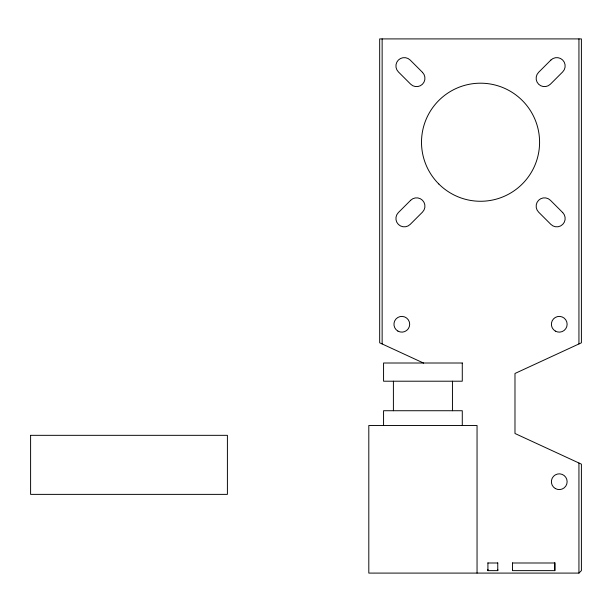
<?xml version="1.0" encoding="UTF-8"?>
<svg xmlns="http://www.w3.org/2000/svg" width="612" height="612" viewBox="0 0 612 612"><rect width="100%" height="100%" fill="white"/><g stroke="black" fill="none" stroke-linecap="round" stroke-linejoin="round"><path stroke-width="0.92" d="M497.763 562.841L497.763 570.629L487.917 570.629L487.917 562.841M512.519 562.994L554.832 562.994L554.832 570.629L512.519 570.629L512.519 562.841M477.046 573.092L477.046 425.493L368.807 425.493L368.807 573.092L578.937 573.092L578.937 463.016M578.937 573.092L581.4 570.629L581.4 464.148L514.983 433.495L514.983 373.473L581.4 342.812L581.4 38.908L379.677 38.908L379.677 342.812L423.626 363.1M487.917 562.994L497.763 562.994M578.937 38.908L578.937 343.952M554.832 562.581L554.832 570.629M512.519 569.412L512.519 570.629M497.763 569.412L497.763 570.629M487.917 569.412L487.917 570.629M462.282 425.493L462.282 410.728L383.563 410.728L383.563 425.493M452.444 381.207L452.444 410.728M393.401 381.207L393.401 410.728M382.14 38.908L382.14 343.952M30.6 435.331L30.6 494.374L227.404 494.374L227.404 435.331L30.6 435.331M410.667 200.277L398.366 212.578A8.361 8.361 0 0 0 398.366 224.405A8.361 8.361 0 0 0 410.193 224.405L422.494 212.104A8.361 8.361 0 0 0 422.494 200.277A8.361 8.361 0 0 0 410.667 200.277M550.884 60.053L538.583 72.354A8.361 8.361 0 0 0 538.583 84.181A8.361 8.361 0 0 0 550.418 84.181L562.711 71.879A8.361 8.361 0 0 0 562.711 60.053A8.361 8.361 0 0 0 550.884 60.053M462.282 363.008L383.563 363.008L383.563 381.207L462.282 381.207L462.282 363.008M422.494 72.354L410.193 60.06A8.361 8.361 0 0 0 398.366 60.06A8.361 8.361 0 0 0 398.366 71.887L410.667 84.188A8.361 8.361 0 0 0 422.494 84.188A8.361 8.361 0 0 0 422.494 72.354M562.719 212.578L550.418 200.277A8.361 8.361 0 0 0 538.591 200.277A8.361 8.361 0 0 0 538.591 212.104L550.892 224.405A8.361 8.361 0 0 0 562.719 224.405A8.361 8.361 0 0 0 562.719 212.578M555.321 331.084A7.872 7.872 0 0 0 567.133 324.268A7.872 7.872 0 0 0 555.321 317.452A7.872 7.872 0 0 0 555.321 331.084M397.884 331.084A7.872 7.872 0 0 0 409.688 324.268A7.872 7.872 0 0 0 397.884 317.452A7.872 7.872 0 0 0 397.884 331.084M438.796 183.983A59.043 59.043 0 0 0 537.573 157.513A59.043 59.043 0 0 0 465.258 85.206A59.043 59.043 0 0 0 438.796 183.983M555.321 488.529A7.872 7.872 0 0 0 567.133 481.713A7.872 7.872 0 0 0 555.321 474.889A7.872 7.872 0 0 0 555.321 488.529"/></g></svg>
